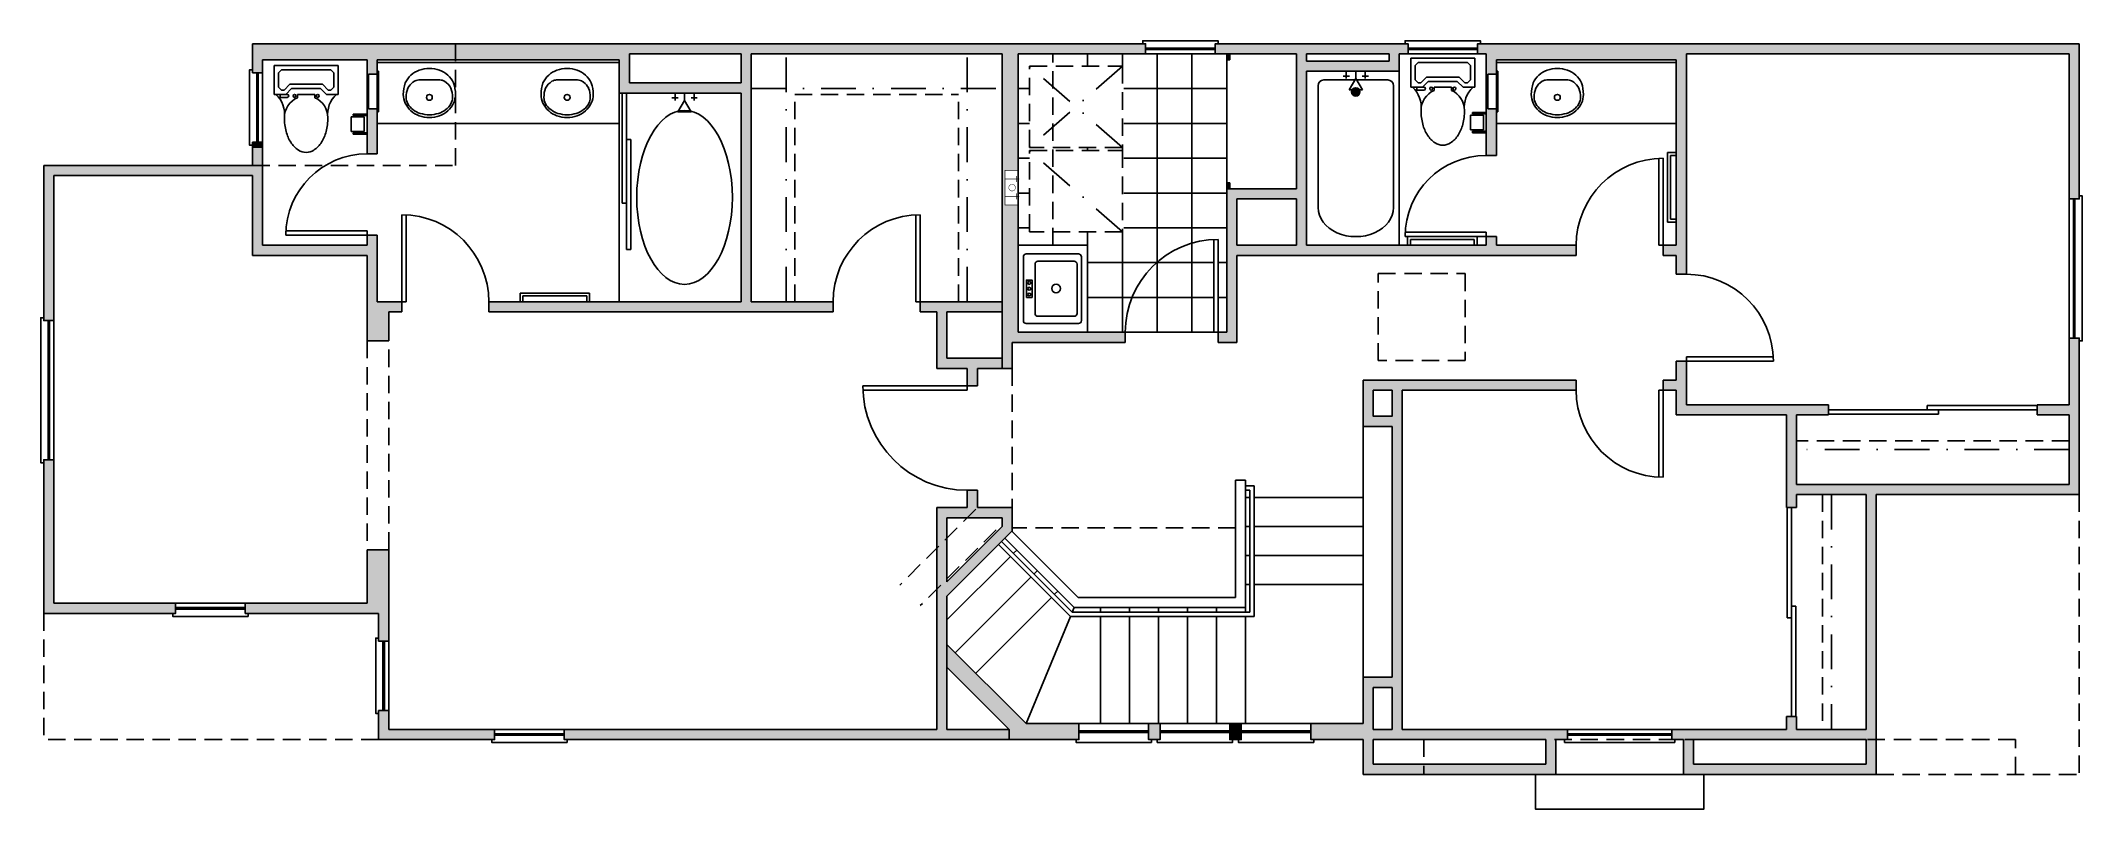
# Model space of a CAD drawing. Extents: x -703 to 1, y -264 to 1.
import ezdxf

# ---------------------------------------------------------------- set-up
doc = ezdxf.new("R2010")
doc.units = 0
doc.header["$LTSCALE"] = 48
doc.header["$MEASUREMENT"] = 0
for name, pattern in [('DASHDOT2', [0.5, 0.25, -0.125, 0, -0.125]), ('HIDDEN', [0.375, 0.25, -0.125]), ('HIDDEN2', [0.1875, 0.125, -0.0625])]:
    doc.linetypes.add(name, pattern=pattern)
doc.layers.get('0').update_dxf_attribs({"linetype": 'CONTINUOUS'})
for name, color, linetype in [('A-BLDG-OUTLINE', 7, 'HIDDEN2'), ('A-CAB-HI', 3, 'HIDDEN2'), ('A-CAB-LOW', 3, 'CONTINUOUS'), ('A-DOOR-WDO', 1, 'CONTINUOUS'), ('A-FLOORING', 150, 'CONTINUOUS'), ('A-MIRR', 6, 'CONTINUOUS'), ('A-MISC', 6, 'CONTINUOUS'), ('A-PLUMB', 7, 'CONTINUOUS'), ('A-POCHE', 11, 'CONTINUOUS'), ('A-ROOF-BLDG', 3, 'HIDDEN'), ('A-S&P', 3, 'DASHDOT2'), ('A-SOFFIT-INT', 236, 'HIDDEN2'), ('A-STAIR', 3, 'CONTINUOUS'), ('A-SYM', 7, 'CONTINUOUS'), ('A-WALL', 4, 'CONTINUOUS'), ('A-WALL-LOW', 7, 'CONTINUOUS')]:
    doc.layers.add(name, color=color, linetype=linetype)
doc.styles.add('ATT', font='txt')

# ---------------------------------------------------------------- blocks, each defined once
blk = doc.blocks.new('LF24')
at = {"layer": 'A-DOOR-WDO'}
for p, q in [((0, 0), (0, 28)), ((1.5, 0), (1.5, 27.96)), ((0, 0), (1.5, 0))]:
    blk.add_line(p, q, dxfattribs=at)
blk.add_arc((0, 0), 28, 0, 90, dxfattribs=at)
blk = doc.blocks.new('RT26')
at = {"layer": 'A-DOOR-WDO'}
for p, q in [((-1.5, 0), (-1.5, 29.96)), ((0, 0), (0, 30)), ((0, 0), (-1.5, 0))]:
    blk.add_line(p, q, dxfattribs=at)
blk.add_arc((0, 0), 30, 90, 180, dxfattribs=at)
blk = doc.blocks.new('RT28')
at = {"layer": 'A-DOOR-WDO'}
for p, q in [((-1.5, 0), (-1.5, 31.96)), ((0, 0), (0, 32)), ((0, 0), (-1.5, 0))]:
    blk.add_line(p, q, dxfattribs=at)
blk.add_arc((0, 0), 32, 90, 180, dxfattribs=at)
blk = doc.blocks.new('RT24')
at = {"layer": 'A-DOOR-WDO'}
for p, q in [((-1.5, 0), (-1.5, 27.96)), ((0, 0), (0, 28)), ((0, 0), (-1.5, 0))]:
    blk.add_line(p, q, dxfattribs=at)
blk.add_arc((0, 0), 28, 90, 180, dxfattribs=at)
blk = doc.blocks.new('A$C256F6A1D')
at = {"layer": 'A-PLUMB'}
for p, q in [((-42, 72), (0, 72)), ((-42, 0), (-42, 72)), ((-41, 34), (-41, 72)), ((-39.5, 34), (-39.5, 72)), ((-39.5, 18), (-39.5, 72)), ((-22.78, 72), (-22.78, 69.46)), ((-19.5, 69.47), (-19.5, 72)), ((-19.5, 72), (-19.5, 69.47)), ((-16.22, 72), (-16.22, 69.46)), ((0, 72), (0, 0)), ((-23.83, 70.29), (-21.73, 70.29)), ((-19.5, 69.47), (-21.76, 65.56)), ((-21.76, 65.56), (-17.24, 65.56)), ((-17.24, 65.56), (-19.5, 69.47)), ((-15.17, 70.29), (-17.27, 70.29)), ((-39.5, 56), (-38, 56)), ((-38, 18), (-38, 56)), ((-41, 34), (-39.5, 34)), ((-39.5, 18), (-38, 18)), ((0, 0), (-42, 0))]:
    blk.add_line(p, q, dxfattribs=at)
blk.add_ellipse((-19.5, 36), major_axis=(0, -30), ratio=0.55, dxfattribs=at)
blk = doc.blocks.new('A$C728E3405')
at = {"layer": 'A-PLUMB'}
for p, q in [((-13, 17.5), (-13, -0.5)), ((-12, 18.5), (10, 18.5)), ((-3, 14.5), (-9.5, 14.5)), ((-4, 14.5), (7.5, 14.5)), ((11, 17.5), (11, -0.5)), ((-10.5, 13.5), (-10.5, 1)), ((8.5, 13.5), (8.5, 1)), ((-9.5, 0), (0, 0)), ((7.5, 0), (0, 0)), ((10, -1.5), (-12, -1.5))]:
    blk.add_line(p, q, dxfattribs=at)
blk.add_lwpolyline([(2, 17.49), (-4, 17.49), (-4, 15.49), (2, 15.49)], close=True, dxfattribs=at)
for centre, radius in [((-3, 16.49), 0.5), ((-1, 16.49), 0.5), ((1, 16.49), 0.5), ((-1.07, 7.25), 1.5)]:
    blk.add_circle(centre, radius, dxfattribs=at)
for centre, start, end in [((-12, 17.5), 90, 180), ((-9.5, 13.5), 90, 180), ((7.5, 13.5), 0, 90), ((10, 17.5), 0, 90), ((-9.5, 1), 180, 270), ((7.5, 1), 270, 0), ((-12, -0.5), 180, 270), ((10, -0.5), 270, 0)]:
    blk.add_arc(centre, 1, start, end, dxfattribs=at)
blk = doc.blocks.new('A$C39BE0FEF')
at = {"layer": 'A-DOOR-WDO'}
for p, q in [((-1.5, 34), (-1.5, 72)), ((0, 72), (-1.5, 72)), ((0, 0), (0, 72)), ((0, 38), (1.5, 38)), ((1.5, 0), (1.5, 38)), ((-1.5, 34), (0, 34)), ((0, 0), (1.5, 0))]:
    blk.add_line(p, q, dxfattribs=at)
blk = doc.blocks.new('15PTOI12')
at = {"color": 0, "linetype": 'ByBlock'}
for p, q in [((0, -11), (0, 11)), ((0, 11), (10, 11)), ((1.5, 8.5), (2.5, 9.5)), ((1.5, -8.5), (1.5, 8.5)), ((2.5, 9.5), (7.5, 9.5)), ((6.5, 5.62132), (8.5, 7.62132)), ((7.5, 9.5), (8.5, 8.5)), ((8.5, 8.5), (8.5, 7.62132)), ((10, 11), (10, 7)), ((6.5, -5.62132), (6.5, 5.62132)), ((8, 5), (10, 7)), ((8, -5), (8, 5)), ((10, 3), (10, -3)), ((10, 3), (11.126136, 3)), ((6.5, -5.62132), (8.5, -7.62132)), ((8, -5), (10, -7)), ((10, -3), (11.126136, -3)), ((10, -6.5), (10, -7)), ((10, -11), (10, -7)), ((11, -9), (11, -6.5)), ((0, -11), (10, -11)), ((2.5, -9.5), (1.5, -8.5)), ((2.5, -9.5), (7.5, -9.5)), ((8.5, -8.5), (7.5, -9.5)), ((8.5, -8.5), (8.5, -7.62132)), ((10, -9), (11, -9))]:
    blk.add_line(p, q, dxfattribs=at)
blk.add_lwpolyline([(18, -7.5, 0.063415), (22.795427, -6.889337, 0.076468), (26.485281, -5.303301, 0.107136), (29.197945, -2.662065, 0.147373), (30, 0, 0.147373), (29.197945, 2.662065, 0.107136), (26.485281, 5.303301, 0.076468), (22.795427, 6.889337, 0.063415), (18, 7.5, 0.063415)], format="xyb", dxfattribs=at)
for centre in [(10.5, 4), (10.5, -4)]:
    blk.add_circle(centre, 0.5, dxfattribs=at)
for centre, radius, start, end in [((16.779412, 16.411765), 8.994964, 221.088993, 277.798917), ((18, 0), 7.5, 90, 156.421822), ((10.5, -6.5), 0.5, 0, 180), ((18, 0), 7.5, 203.578178, 270), ((16.779412, -16.411765), 8.994964, 82.201083, 138.911007)]:
    blk.add_arc(centre, radius, start, end, dxfattribs=at)
at = {"color": 0, "linetype": 'ByBlock', "style": 'ATT'}
for tag, p, flags in [('ITEM', (0, -21), 3), ('ROOM_NUMBER', (0, -30), 1)]:
    blk.add_attdef(tag, p, '', height=6, dxfattribs=dict(at, flags=flags))
blk = doc.blocks.new('A$C48CE6409')
at = {"layer": 'A-PLUMB', "linetype": 'DASHDOT2'}
for p, q in [((0, 32), (28, 0)), ((28, 32), (0, 0)), ((57.08, 32), (29.08, 0))]:
    blk.add_line(p, q, dxfattribs=at)
at = {"layer": 'A-PLUMB', "linetype": 'HIDDEN2'}
for points in [[(0, 0), (0, 32), (28, 32), (28, 0)], [(29.08, 0), (29.08, 32), (57.08, 32), (57.08, 0)]]:
    blk.add_lwpolyline(points, close=True, dxfattribs=at)
blk = doc.blocks.new('15PLAV07')
at = {"color": 0, "linetype": 'ByBlock'}
blk.add_line((4, -3.63), (4, 3.64), dxfattribs=at)
blk.add_lwpolyline([(9, 9, 0.083035), (4.99, 8.33, 0.102376), (2.34, 6.36, 0.093737), (0.62, 3.49, 0.088426), (0, 0, 0.088426), (0.62, -3.49, 0.093737), (2.34, -6.36, 0.102376), (4.99, -8.33, 0.083035), (9, -9, 0.109452), (12.01, -8.33, 0.102376), (14.66, -6.36, 0.093737), (16.38, -3.49, 0.088426), (17, 0, 0.088426), (16.38, 3.49, 0.093737), (14.66, 6.36, 0.102376), (12.01, 8.33, 0.109452)], format="xyb", close=True, dxfattribs=at)
blk.add_circle((10, 0), 1, dxfattribs=at)
for centre, radius, start, end in [((9.92, 1.79), 6.45, 118.9112, 143.1301), ((9.99, -1.24), 9.24, 89.91715, 110.18758), ((10, 3.45), 4.55, 61.0888, 90), ((9.08, 1.79), 6.45, 36.8699, 61.0888), ((7, 3.64), 3, 146.09549, 180), ((11.36, 0.71), 8.25, 143.1301, 146.09549), ((7.64, 0.71), 8.25, 17.25794, 36.8699), ((5.37, 0), 10.63, 0, 17.25794), ((5.37, 0), 10.63, 342.74206, 0), ((7, -3.63), 3, 180, 212.25981), ((9.92, -1.79), 6.45, 212.25981, 241.0888), ((9.08, -1.79), 6.45, 298.9112, 323.1301), ((7.64, -0.71), 8.25, 323.1301, 342.74206), ((9.99, 1.24), 9.24, 249.81242, 270.08285), ((10, -3.45), 4.55, 270, 298.9112)]:
    blk.add_arc(centre, radius, start, end, dxfattribs=at)
blk = doc.blocks.new('A$C55E5684B')
at = {"layer": 'A-MISC'}
for p, q in [((0, 13), (3, 13)), ((0, 1), (0, 13)), ((3, 13), (3, 14)), ((3, 14), (3.5, 14)), ((3, 13), (3, 1)), ((3.5, 14), (3.5, 0)), ((3, 1), (0, 1)), ((3, 0), (3, 1)), ((3.5, 0), (3, 0))]:
    blk.add_line(p, q, dxfattribs=at)
blk = doc.blocks.new('A$C3EF4278A')
at = {"layer": 'A-PLUMB'}
blk.add_hatch(color=256, dxfattribs=at).paths.add_polyline_path([(-8.55, -17, -1), (-5.67, -17, -1)])
for p, q in [((-60, 0), (0, 0)), ((-60, 0), (-60, -32)), ((-46.99, -4), (-4.99, -4)), ((-2.99, -6), (-2.99, -28)), ((0, -32), (0, 0)), ((0, -13.72), (-2.54, -13.72)), ((-1.71, -12.67), (-1.71, -14.77)), ((-6.44, -19.26), (-6.44, -14.74)), ((-6.44, -14.74), (-2.53, -17)), ((-2.53, -17), (-6.44, -19.26)), ((0, -20.28), (-2.54, -20.28)), ((0, -17), (-2.53, -17)), ((-2.53, -17), (0, -17)), ((-1.71, -21.33), (-1.71, -19.23)), ((0, -32), (-60, -32)), ((-4.99, -30), (-46.99, -30))]:
    blk.add_line(p, q, dxfattribs=at)
blk.add_circle((-7.11, -17), 1.44, dxfattribs=at)
for centre, start, end in [((-4.99, -6), 0, 90), ((-4.99, -28), 270, 0)]:
    blk.add_arc(centre, 2, start, end, dxfattribs=at)
blk.add_ellipse((-46.99, -17), major_axis=(0, 13), ratio=0.773067, start_param=0, end_param=3.141593, dxfattribs=at)
blk = doc.blocks.new('T.P.')
at = {"layer": 'A-MISC', "linetype": 'Continuous'}
for p, q in [((-7, -4.75), (-7, 0)), ((-6.5, -4.75), (-6.5, 0)), ((-0.5, -4.75), (-0.5, 0)), ((0, -4.75), (0, 0)), ((-6.5, -4.75), (-7, -4.75)), ((-6, -4), (-6.5, -4)), ((-1, -1), (-6, -1)), ((-6, -5.5), (-6, -1)), ((-1, -5.5), (-6, -5.5)), ((-1, -5.5), (-1, -1)), ((-0.5, -4), (-1, -4)), ((0, -4.75), (-0.5, -4.75))]:
    blk.add_line(p, q, dxfattribs=at)
blk = doc.blocks.new('T.B.')
at = {"layer": 'A-MISC', "linetype": 'Continuous'}
for p, q in [((0, 0), (3, 0)), ((3, 0), (3, -24)), ((0, -1), (2, -1)), ((2, -1), (2, -23)), ((2, -23), (0, -23)), ((3, -24), (0, -24))]:
    blk.add_line(p, q, dxfattribs=at)
blk = doc.blocks.new('A$C2322382C')
at = {"layer": 'A-DOOR-WDO'}
for p, q in [((0, 36), (-36, 36)), ((0, 36), (0, 34.5)), ((0, 34.5), (-35.96, 34.5))]:
    blk.add_line(p, q, dxfattribs=at)
blk.add_arc((0, 36), 36, 180, 270, dxfattribs=at)

msp = doc.modelspace()

# ---------------------------------------------------------------- hatches: boundary and pattern name
at = {"layer": 'A-POCHE'}
h = msp.add_hatch(color=256, dxfattribs=at)
h.dxf.hatch_style = 1
h.paths.add_polyline_path([(-364, 0), (-364, -3.5), (-322, -3.5), (-322, 0), (-323, 0)])
h = msp.add_hatch(color=256, dxfattribs=at)
h.dxf.hatch_style = 1
h.paths.add_polyline_path([(-298, 0), (-298, -3.5), (-270, -3.5), (-270, -69.5), (-294, -69.5), (-294, -99.5), (-297, -99.5), (-297, -103), (-290.5, -103), (-290.5, -73), (-173.5, -73), (-173.5, -69.5), (-201, -69.5), (-201, -66.5), (-204.5, -66.5), (-204.5, -69.5), (-266.5, -69.5), (-266.5, -9.5), (-234.5, -9.5), (-234.5, -3.5), (-231.5, -3.5), (-231.5, 0), (-232.5, 0)])
h.paths.add_polyline_path([(-266.5, -3.5), (-266.5, -6), (-238, -6), (-238, -3.5)], flags=17)
h = msp.add_hatch(color=256, dxfattribs=at)
h.dxf.hatch_style = 1
h.paths.add_polyline_path([(-201, 0), (-207.5, 0), (-207.5, -3.5), (-204.5, -3.5), (-204.5, -38.5), (-201, -38.5), (-201, -22.49), (-204, -22.49), (-204, -10.49), (-201, -10.49), (-201, -9.49), (-201, -5.5)])
h = msp.add_hatch(color=256, dxfattribs=at)
h.dxf.hatch_style = 1
h.paths.add_polyline_path([(-626.5, 0), (-630, 0), (-630, -5.5), (-626.5, -5.5)])
h.paths.add_polyline_path([(-630, -10), (-626.5, -10), (-626.5, -5.5), (-630, -5.5)])
h = msp.add_hatch(color=256, dxfattribs=at)
h.dxf.hatch_style = 1
h.paths.add_polyline_path([(-503.5, 0), (-626.5, 0), (-626.5, -5.5), (-587, -5.5), (-503.5, -5.5)])
h = msp.add_hatch(color=256, dxfattribs=at)
h.dxf.hatch_style = 1
h.paths.add_polyline_path([(-587, -5.5), (-590.5, -5.5), (-590.5, -38), (-587, -38), (-587, -22.49), (-590, -22.49), (-590, -10.49), (-587, -10.49), (-587, -9.49)])
h = msp.add_hatch(color=256, dxfattribs=at)
h.dxf.hatch_style = 1
h.paths.add_polyline_path([(-500, -13.5), (-500, -3.5), (-461.5, -3.5), (-461.5, -13.5)], flags=16)
h.paths.add_polyline_path([(-548.5, -89), (-548.5, -92.5), (-429.75, -92.5), (-429.75, -89), (-458, -89), (-458, -3.5), (-364, -3.5), (-364, 0), (-503.5, 0), (-503.5, -17), (-461.5, -17), (-461.5, -89)])
h = msp.add_hatch(color=256, dxfattribs=at)
h.dxf.hatch_style = 1
h.paths.add_polyline_path([(-370.5, -43.65), (-366, -43.65), (-366, -3.5), (-371.5, -3.5), (-371.5, -99.5), (-366, -99.5), (-366, -55.65), (-370.5, -55.65)])
h = msp.add_hatch(color=256, dxfattribs=at)
h.dxf.hatch_style = 1
h.paths.add_polyline_path([(-293, -3.5), (-294, -3.5), (-294, -5.5), (-293, -5.5)])
h = msp.add_hatch(color=256, dxfattribs=at)
h.dxf.hatch_style = 1
h.paths.add_polyline_path([(-201, 0), (-201, -5.5), (-139, -5.5), (-139, 0)])
h = msp.add_hatch(color=256, dxfattribs=at)
h.dxf.hatch_style = 1
h.paths.add_polyline_path([(-139, 0), (-139, -5.5), (-139, -69.5), (-143.5, -69.5), (-143.5, -73), (-139, -73), (-139, -79.5), (-135.5, -79.5), (-135.5, -3.5), (-3.5, -3.5), (-3.5, -53.5), (0, -53.5), (0, -52.5), (0, 0)])
h = msp.add_hatch(color=256, dxfattribs=at)
h.dxf.hatch_style = 1
h.paths.add_polyline_path([(-626.5, -36.02), (-626.5, -34), (-630, -34), (-630, -35), (-630, -36.02)])
h = msp.add_hatch(color=256, dxfattribs=at)
h.dxf.hatch_style = 1
h.paths.add_polyline_path([(-702, -95.5), (-698.5, -95.5), (-698.5, -45.5), (-630, -45.5), (-630, -73), (-590.5, -73), (-590.5, -92.5), (-578.5, -92.5), (-578.5, -89), (-587, -89), (-587, -66), (-590.5, -66), (-590.5, -69.5), (-626.5, -69.5), (-626.5, -36), (-630, -36), (-630, -42), (-702, -42)])
h = msp.add_hatch(color=256, dxfattribs=at)
h.dxf.hatch_style = 1
h.paths.add_polyline_path([(-294, -50), (-293, -50), (-293, -48), (-294, -48)])
h = msp.add_hatch(color=256, dxfattribs=at)
h.dxf.hatch_style = 1
h.paths.add_polyline_path([(-294, -50), (-294, -69.5), (-290.5, -69.5), (-290.5, -53.5), (-270, -53.5), (-270, -50)])
msp.add_hatch(color=256, dxfattribs=at).paths.add_polyline_path([(-371.5, -89), (-399.75, -89), (-399.75, -92.5), (-394, -92.5), (-394, -112), (-383.5, -112), (-383.5, -118), (-380, -118), (-380, -112), (-371.5, -112), (-371.5, -108.5), (-390.5, -108.5), (-390.5, -92.5), (-371.5, -92.5)])
h = msp.add_hatch(color=256, dxfattribs=at)
h.dxf.hatch_style = 1
h.paths.add_polyline_path([(-583, -92.5), (-590.5, -92.5), (-590.5, -102.5), (-583, -102.5)])
h = msp.add_hatch(color=256, dxfattribs=at)
h.dxf.hatch_style = 1
h.paths.add_polyline_path([(-371.5, -112), (-368, -112), (-368, -103), (-329, -103), (-329, -99.5), (-371.5, -99.5)])
h = msp.add_hatch(color=256, dxfattribs=at)
h.dxf.hatch_style = 1
h.paths.add_polyline_path([(0, -101.5), (-3.5, -101.5), (-3.5, -124.5), (-14.5, -124.5), (-14.5, -128), (-3.5, -128), (-3.5, -152), (-23, -152), (-23, -155.5), (0, -155.5)])
h = msp.add_hatch(color=256, dxfattribs=at)
h.dxf.hatch_style = 1
h.paths.add_polyline_path([(-97.5, -236.5), (-97.5, -232), (-101, -232), (-101, -236.5), (-140.5, -236.5), (-140.5, -240), (-139.5, -240), (-136.5, -240), (-136.5, -252), (-70, -252), (-70, -240), (-70, -155.5), (-47, -155.5), (-47, -152), (-97.5, -152), (-97.5, -128), (-86.5, -128), (-86.5, -124.5), (-135.5, -124.5), (-135.5, -109.5), (-139, -109.5), (-139, -116), (-143.5, -116), (-143.5, -119.5), (-139, -119.5), (-139, -128), (-101, -128), (-101, -160), (-97.5, -160), (-97.5, -155.5), (-73.5, -155.5), (-73.5, -236.5)])
h.paths.add_polyline_path([(-73.5, -240), (-73.5, -248.5), (-133, -248.5), (-133, -240)], flags=16)
h = msp.add_hatch(color=256, dxfattribs=at)
h.dxf.hatch_style = 1
h.paths.add_polyline_path([(-237, -132), (-237, -218.5), (-247, -218.5), (-247, -234.5), (-247, -252), (-180.5, -252), (-180.5, -240), (-176.5, -240), (-176.5, -236.5), (-233.5, -236.5), (-233.5, -119.5), (-173.5, -119.5), (-173.5, -116), (-247, -116), (-247, -132)])
h.paths.add_polyline_path([(-243.5, -128.5), (-243.5, -119.5), (-237, -119.5), (-237, -128.5)], flags=16)
h.paths.add_polyline_path([(-243.5, -222), (-237, -222), (-237, -236.5), (-243.5, -236.5)], flags=16)
h.paths.add_polyline_path([(-243.5, -240), (-243.5, -248.5), (-184, -248.5), (-184, -240)], flags=17)
h = msp.add_hatch(color=256, dxfattribs=at)
h.dxf.hatch_style = 1
h.paths.add_polyline_path([(-698.5, -143.5), (-702, -143.5), (-702, -196.5), (-656.5, -196.5), (-656.5, -193), (-698.5, -193)])
h = msp.add_hatch(color=256, dxfattribs=at)
h.paths.add_polyline_path([(-369, -236.5), (-390.5, -236.5), (-390.5, -215), (-390.5, -207.22), (-390.5, -190.5), (-368, -168), (-368, -160), (-380, -160), (-380, -154), (-383.5, -154), (-383.5, -160), (-394, -160), (-394, -173.96), (-390.5, -170.46), (-390.5, -163.5), (-371.5, -163.5), (-371.5, -166.55), (-390.5, -185.55), (-390.5, -184.61), (-394, -188.11), (-394, -236.5), (-522.5, -236.5), (-522.5, -240), (-521.5, -240), (-369, -240)])
h.paths.add_polyline_path([(-390.5, -170.46), (-394, -173.96), (-394, -188.11), (-390.5, -184.61)], flags=17)
h = msp.add_hatch(color=256, dxfattribs=at)
h.dxf.hatch_style = 1
h.paths.add_polyline_path([(-47, -152), (-47, -155.5), (-22.76, -155.5), (-22.76, -152)])
h = msp.add_hatch(color=256, dxfattribs=at)
h.dxf.hatch_style = 1
h.paths.add_polyline_path([(-583, -174.5), (-590.5, -174.5), (-590.5, -193), (-583, -193)])
h = msp.add_hatch(color=256, dxfattribs=at)
h.dxf.hatch_style = 1
h.paths.add_polyline_path([(-583, -193), (-590.5, -193), (-632.5, -193), (-632.5, -196.5), (-631.5, -196.5), (-586.5, -196.5), (-586.5, -206.25), (-583, -206.25)])
h = msp.add_hatch(color=256, dxfattribs=at)
h.dxf.hatch_style = 1
h.paths.add_polyline_path([(-344.99, -240), (-344.99, -234.5), (-363.22, -234.5), (-390.5, -207.22), (-390.5, -215), (-369, -236.5), (-369, -240)])
h.paths.add_polyline_path([(-316.99, -240), (-316.99, -234.5), (-320.99, -234.5), (-320.99, -240)])
h = msp.add_hatch(color=256, dxfattribs=at)
h.dxf.hatch_style = 1
h.paths.add_polyline_path([(-546.5, -240), (-546.5, -236.5), (-583, -236.5), (-583, -230), (-586.5, -230), (-586.5, -231), (-586.5, -240)])
h = msp.add_hatch(color=256, dxfattribs=at)
h.dxf.hatch_style = 1
h.paths.add_polyline_path([(-292.99, -240), (-291.99, -240), (-288.99, -240), (-288.99, -234.5), (-292.99, -234.5)])
h = msp.add_hatch(color=256, dxfattribs=at)
h.dxf.hatch_style = 1
h.paths.add_polyline_path([(-264.99, -234.5), (-264.99, -240), (-247, -240), (-247, -234.5)])

# ---------------------------------------------------------------- linework, layer by layer
at = {"layer": 'A-BLDG-OUTLINE'}
for p, q in [((0, -155.5), (0, -252)), ((-702, -196.5), (-702, -240)), ((-586.5, -240), (-702, -240)), ((-70, -252), (0, -252))]:
    msp.add_line(p, q, dxfattribs=at)
for points in [[(-630, -42), (-559.99, -42), (-559.99, 0)], [(-22, -252), (-22, -240), (-226, -240), (-226, -252)]]:
    msp.add_lwpolyline(points, dxfattribs=at)
at = {"layer": 'A-CAB-HI'}
msp.add_line((-354, -69.5), (-354, -3.5), dxfattribs=at)
at = {"layer": 'A-CAB-LOW'}
for p, q in [((-294, -50), (-294, -3.5)), ((-293, -5.5), (-294, -5.5)), ((-293, -5.5), (-293, -3.5)), ((-587, -27.5), (-503.5, -27.5)), ((-139, -27.5), (-201, -27.5)), ((-293, -48), (-294, -48)), ((-293, -50), (-293, -48)), ((-342, -69.5), (-366, -69.5)), ((-342, -99.5), (-342, -69.5))]:
    msp.add_line(p, q, dxfattribs=at)
at = {"layer": 'A-CAB-LOW', "linetype": 'HIDDEN2'}
msp.add_line((-291, -167), (-368, -167), dxfattribs=at)
at = {"layer": 'A-DOOR-WDO'}
for points in [[(-298, 0), (-297, 0), (-297, 1), (-323, 1), (-323, 0), (-322, 0), (-322, -3.5), (-298, -3.5), (-298, 0), (-298, -1.5), (-322, -1.5), (-322, -2), (-298, -2)], [(-207.5, 0), (-206.5, 0), (-206.5, 1), (-232.5, 1), (-232.5, 0), (-231.5, 0), (-231.5, -3.5), (-207.5, -3.5), (-207.5, 0), (-207.5, -1.5), (-231.5, -1.5), (-231.5, -2), (-207.5, -2)], [(-630, -10), (-630, -9), (-631, -9), (-631, -35), (-630, -35), (-630, -34), (-626.5, -34), (-626.5, -10), (-630, -10), (-628.5, -10), (-628.5, -34), (-628, -34), (-628, -10)], [(0, -53.5), (0, -52.5), (1, -52.5), (1, -102.5), (0, -102.5), (0, -101.5), (-3.5, -101.5), (-3.5, -53.5), (0, -53.5), (-1.5, -53.5), (-1.5, -101.5), (-2, -101.5), (-2, -53.5)], [(-702, -95.5), (-702, -94.5), (-703, -94.5), (-703, -144.5), (-702, -144.5), (-702, -143.5), (-698.5, -143.5), (-698.5, -95.5), (-702, -95.5), (-700.5, -95.5), (-700.5, -143.5), (-700, -143.5), (-700, -95.5)], [(-632.5, -196.5), (-631.5, -196.5), (-631.5, -197.5), (-657.5, -197.5), (-657.5, -196.5), (-656.5, -196.5), (-656.5, -193), (-632.5, -193), (-632.5, -196.5), (-632.5, -195), (-656.5, -195), (-656.5, -194.5), (-632.5, -194.5)], [(-586.5, -206), (-586.5, -205), (-587.5, -205), (-587.5, -231), (-586.5, -231), (-586.5, -230), (-583, -230), (-583, -206), (-586.5, -206), (-585, -206), (-585, -230), (-584.5, -230), (-584.5, -206)], [(-522.5, -240), (-521.5, -240), (-521.5, -241), (-547.5, -241), (-547.5, -240), (-546.5, -240), (-546.5, -236.5), (-522.5, -236.5), (-522.5, -240), (-522.5, -238.5), (-546.5, -238.5), (-546.5, -238), (-522.5, -238)], [(-320.99, -240), (-319.99, -240), (-319.99, -241), (-345.99, -241), (-345.99, -240), (-344.99, -240), (-344.99, -234.5), (-320.99, -234.5), (-320.99, -240), (-320.99, -237.5), (-344.99, -237.5), (-344.99, -237), (-320.99, -237)], [(-292.99, -240), (-291.99, -240), (-291.99, -241), (-317.99, -241), (-317.99, -240), (-316.99, -240), (-316.99, -234.5), (-292.99, -234.5), (-292.99, -240), (-292.99, -237.5), (-316.99, -237.5), (-316.99, -237), (-292.99, -237)], [(-264.99, -240), (-263.99, -240), (-263.99, -241), (-289.99, -241), (-289.99, -240), (-288.99, -240), (-288.99, -234.5), (-264.99, -234.5), (-264.99, -240), (-264.99, -237.5), (-288.99, -237.5), (-288.99, -237), (-264.99, -237)], [(-140.5, -240), (-139.5, -240), (-139.5, -241), (-177.5, -241), (-177.5, -240), (-176.5, -240), (-176.5, -236.5), (-140.5, -236.5), (-140.5, -240), (-140.5, -238.5), (-176.5, -238.5), (-176.5, -238), (-140.5, -238)]]:
    msp.add_lwpolyline(points, dxfattribs=at)
at = {"layer": 'A-FLOORING'}
for p, q in [((-342, -7.75), (-342, -3.5)), ((-330, -7.75), (-330, -3.5)), ((-318, -99.5), (-318, -3.5)), ((-306, -99.5), (-306, -3.5)), ((-362, -15.5), (-366, -15.5)), ((-294, -15.5), (-329.52, -15.5)), ((-362, -27.5), (-366, -27.5)), ((-294, -27.5), (-329.52, -27.5)), ((-362, -39.5), (-366, -39.5)), ((-342, -36.82), (-342, -35.75)), ((-330, -36.82), (-330, -35.75)), ((-294, -39.5), (-329.52, -39.5)), ((-362, -51.5), (-366, -51.5)), ((-294, -51.5), (-329.52, -51.5)), ((-362, -63.5), (-366, -63.5)), ((-342, -69.5), (-342, -64.82)), ((-330, -99.5), (-330, -64.82)), ((-294, -63.5), (-329.52, -63.5)), ((-298.5, -75.5), (-342, -75.5)), ((-294, -75.5), (-297, -75.5)), ((-298.5, -87.5), (-342, -87.5)), ((-294, -87.5), (-297, -87.5)), ((-294, -99.5), (-366, -99.5))]:
    msp.add_line(p, q, dxfattribs=at)
at = {"layer": 'A-MIRR'}
for p, q in [((-587, -6.5), (-503.5, -6.5)), ((-139, -6.5), (-201, -6.5))]:
    msp.add_line(p, q, dxfattribs=at)
at = {"layer": 'A-MISC', "linetype": 'HIDDEN2'}
msp.add_lwpolyline([(-241.76, -79.3), (-211.76, -79.3), (-211.76, -109.3), (-241.76, -109.3)], close=True, dxfattribs=at)
at = {"layer": 'A-MISC'}
msp.add_lwpolyline([(-187.5, -252), (-187.5, -264), (-129.5, -264), (-129.5, -252)], dxfattribs=at)
at = {"layer": 'A-ROOF-BLDG'}
msp.add_line((-524, 0), (-334, 0), dxfattribs=at)
at = {"layer": 'A-S&P'}
for p, q in [((-446, -89), (-446, -3.5)), ((-383.5, -89), (-383.5, -3.5)), ((-458, -15.5), (-371.5, -15.5)), ((-3.5, -140), (-97.5, -140)), ((-85.5, -155.5), (-85.5, -236.5))]:
    msp.add_line(p, q, dxfattribs=at)
at = {"layer": 'A-S&P', "linetype": 'HIDDEN2'}
for p, q in [((-443, -17.5), (-386.5, -17.5)), ((-443, -89), (-443, -17.5)), ((-386.5, -89), (-386.5, -17.5)), ((-3.5, -137), (-97.5, -137)), ((-88.5, -155.5), (-88.5, -236.5))]:
    msp.add_line(p, q, dxfattribs=at)
at = {"layer": 'A-SOFFIT-INT'}
for p, q in [((-590.5, -102.5), (-590.5, -174.5)), ((-583, -174.5), (-583, -102.5)), ((-368, -112), (-368, -160))]:
    msp.add_line(p, q, dxfattribs=at)
at = {"layer": 'A-STAIR'}
for p, q in [((-284.5, -152.5), (-287.5, -152.5)), ((-286, -154), (-287.5, -154)), ((-286, -196), (-286, -154)), ((-284.5, -197.5), (-284.5, -152.5)), ((-287.5, -156.5), (-286, -156.5)), ((-284.5, -156.5), (-247, -156.5)), ((-287.5, -166.5), (-286, -166.5)), ((-284.5, -166.5), (-247, -166.5)), ((-347.9, -197.5), (-372.7, -172.7)), ((-347.27, -196), (-371.64, -171.64)), ((-366.45, -174.7), (-367.51, -175.76)), ((-368.57, -176.82), (-390.5, -198.75)), ((-359.38, -181.77), (-360.44, -182.83)), ((-287.5, -176.5), (-286, -176.5)), ((-284.5, -176.5), (-247, -176.5)), ((-361.5, -183.89), (-387.67, -210.06)), ((-352.31, -188.84), (-353.37, -189.9)), ((-287.5, -186.5), (-286, -186.5)), ((-284.5, -186.5), (-247, -186.5)), ((-354.43, -190.96), (-380.59, -217.13)), ((-346.65, -194.5), (-347.27, -196)), ((-286, -196), (-347.27, -196)), ((-337.5, -194.5), (-337.5, -196)), ((-327.5, -194.5), (-327.5, -196)), ((-317.5, -194.5), (-317.5, -196)), ((-307.5, -194.5), (-307.5, -196)), ((-297.5, -194.5), (-297.5, -196)), ((-287.5, -194.5), (-287.5, -196)), ((-347.9, -197.5), (-363.22, -234.5)), ((-284.5, -197.5), (-347.9, -197.5)), ((-337.5, -197.5), (-337.5, -234.5)), ((-327.5, -197.5), (-327.5, -234.5)), ((-317.5, -197.5), (-317.5, -234.5)), ((-307.5, -197.5), (-307.5, -234.5)), ((-297.5, -197.5), (-297.5, -234.5)), ((-287.5, -197.5), (-287.5, -234.5))]:
    msp.add_line(p, q, dxfattribs=at)
at = {"layer": 'A-STAIR', "linetype": 'HIDDEN2'}
for p, q in [((-380.59, -160.56), (-406.76, -186.72)), ((-373.52, -167.63), (-399.69, -193.79))]:
    msp.add_line(p, q, dxfattribs=at)
at = {"layer": 'A-SYM', "const_width": 0.25}
for points in [[(-366, -43.65), (-370.5, -43.65), (-370.5, -55.65), (-366, -55.65)], [(-370.5, -46.65), (-365.5, -46.65)], [(-366.5, -46.65), (-366.5, -45.65)], [(-366.5, -46.65), (-366.5, -47.65)], [(-370.5, -52.65), (-365.5, -52.65)], [(-366.5, -52.65), (-366.5, -51.65)], [(-366.5, -52.65), (-366.5, -53.65)]]:
    msp.add_lwpolyline(points, dxfattribs=at)
at = {"layer": 'A-SYM', "const_width": 0.15}
msp.add_lwpolyline([(-369.1, -49.66), (-369.18, -49.66, 458.365509), (-369.18, -49.65), (-369.25, -49.65)], format="xyb", dxfattribs=at)
at = {"layer": 'A-WALL'}
for p, q in [((-322, 0), (-630, 0)), ((-626, 0), (-334, 0)), ((-298, -3.5), (-298, 0)), ((-231.5, 0), (-298, 0)), ((-207.5, -3.5), (-207.5, 0)), ((0, 0), (-207.5, 0)), ((0, 0), (0, -53.5)), ((0, 0), (0, -53.5)), ((-630, 0), (-630, -10)), ((-590.5, -5.5), (-626.5, -5.5)), ((-626.5, -5.5), (-626.5, -10)), ((-590.5, -5.5), (-590.5, -38)), ((-587, -5.5), (-587, -38)), ((-587, -5.5), (-503.5, -5.5)), ((-503.5, -17), (-503.5, -5.5)), ((-461.5, -3.5), (-500, -3.5)), ((-500, -13.5), (-500, -3.5)), ((-461.5, -13.5), (-461.5, -3.5)), ((-458, -89), (-458, -3.5)), ((-371.5, -3.5), (-458, -3.5)), ((-371.5, -89), (-371.5, -3.5)), ((-366, -99.5), (-366, -3.5)), ((-322, -3.5), (-366, -3.5)), ((-322, -3.5), (-322, 0)), ((-270, -3.5), (-298, -3.5)), ((-270, -50), (-270, -3.5)), ((-266.5, -6), (-266.5, -3.5)), ((-238, -3.5), (-266.5, -3.5)), ((-238, -6), (-266.5, -6)), ((-238, -6), (-238, -3.5)), ((-231.5, -3.5), (-234.5, -3.5)), ((-234.5, -9.5), (-234.5, -3.5)), ((-231.5, -3.5), (-231.5, 0)), ((-204.5, -3.5), (-207.5, -3.5)), ((-204.5, -38.5), (-204.5, -3.5)), ((-201, -5.5), (-201, -27.5)), ((-139, -5.5), (-201, -5.5)), ((-201, -38.5), (-201, -5.5)), ((-139, -5.5), (-139, -69.5)), ((-135.5, -3.5), (-135.5, -79.5)), ((-135.5, -3.5), (-3.5, -3.5)), ((-3.5, -53.5), (-3.5, -3.5)), ((-626.5, -10), (-630, -10)), ((-461.5, -13.5), (-500, -13.5)), ((-266.5, -9.5), (-266.5, -69.5)), ((-234.5, -9.5), (-266.5, -9.5)), ((-461.5, -17), (-503.5, -17)), ((-461.5, -89), (-461.5, -17)), ((-630, -34), (-630, -42)), ((-626.5, -34), (-630, -34)), ((-626.5, -34), (-626.5, -69.5)), ((-702, -42), (-702, -95.5)), ((-630, -42), (-702, -42)), ((-590.5, -38), (-587, -38)), ((-204.5, -38.5), (-201, -38.5)), ((-698.5, -95.5), (-698.5, -45.5)), ((-630, -45.5), (-698.5, -45.5)), ((-630, -45.5), (-630, -73)), ((-294, -50), (-294, -99.5)), ((-270, -50), (-294, -50)), ((-270, -53.5), (-290.5, -53.5)), ((-290.5, -69.5), (-290.5, -53.5)), ((-270, -69.5), (-270, -53.5)), ((-3.5, -53.5), (0, -53.5)), ((-590.5, -69.5), (-626.5, -69.5)), ((-590.5, -66), (-587, -66)), ((-590.5, -66), (-590.5, -69.5)), ((-587, -66), (-587, -89)), ((-270, -69.5), (-290.5, -69.5)), ((-204.5, -69.5), (-266.5, -69.5)), ((-204.5, -69.5), (-204.5, -66.5)), ((-204.5, -66.5), (-201, -66.5)), ((-201, -69.5), (-201, -66.5)), ((-173.5, -69.5), (-201, -69.5)), ((-173.5, -69.5), (-173.5, -73)), ((-143.5, -69.5), (-143.5, -73)), ((-143.5, -69.5), (-139, -69.5)), ((-630, -73), (-630, -73)), ((-630, -73), (-590.5, -73)), ((-590.5, -102.5), (-590.5, -73)), ((-173.5, -73), (-290.5, -73)), ((-290.5, -73), (-290.5, -103)), ((-143.5, -73), (-139, -73)), ((-139, -73), (-139, -79.5)), ((-139, -79.5), (-135.5, -79.5)), ((-587, -89), (-578.5, -89)), ((-578.5, -92.5), (-578.5, -89)), ((-548.5, -92.5), (-548.5, -89)), ((-548.5, -89), (-461.5, -89)), ((-458, -89), (-429.75, -89)), ((-429.75, -89), (-429.75, -92.5)), ((-399.75, -89), (-371.5, -89)), ((-399.75, -89), (-399.75, -92.5)), ((-371.5, -89), (-371.5, -112)), ((-698.5, -95.5), (-702, -95.5)), ((-698.5, -95.5), (-702, -95.5)), ((-583, -92.5), (-578.5, -92.5)), ((-583, -102.5), (-583, -92.5)), ((-548.5, -92.5), (-429.75, -92.5)), ((-399.75, -92.5), (-394, -92.5)), ((-394, -112), (-394, -92.5)), ((-390.5, -92.5), (-371.5, -92.5)), ((-390.5, -108.5), (-390.5, -92.5)), ((-371.5, -108.5), (-371.5, -92.5)), ((-590.5, -102.5), (-583, -102.5)), ((-368, -112), (-368, -103)), ((-329, -103), (-368, -103)), ((-329, -99.5), (-366, -99.5)), ((-329, -99.5), (-329, -103)), ((-294, -99.5), (-297, -99.5)), ((-297, -99.5), (-297, -103)), ((-290.5, -103), (-297, -103)), ((-3.5, -101.5), (0, -101.5)), ((-3.5, -124.5), (-3.5, -101.5)), ((0, -101.5), (0, -155.5)), ((-383.5, -112), (-394, -112)), ((-371.5, -108.5), (-390.5, -108.5)), ((-383.5, -112), (-383.5, -118)), ((-368, -112), (-380, -112)), ((-380, -118), (-380, -112)), ((-139, -109.5), (-139, -116)), ((-139, -109.5), (-135.5, -109.5)), ((-135.5, -109.5), (-135.5, -124.5)), ((-380, -118), (-383.5, -118)), ((-247, -116), (-173.5, -116)), ((-247, -116), (-247, -132)), ((-233.5, -119.5), (-173.5, -119.5)), ((-233.5, -119.5), (-233.5, -236.5)), ((-173.5, -116), (-173.5, -119.5)), ((-143.5, -116), (-143.5, -119.5)), ((-143.5, -116), (-139, -116)), ((-143.5, -119.5), (-139, -119.5)), ((-139, -119.5), (-139, -128)), ((-135.5, -124.5), (-86.5, -124.5)), ((-86.5, -128), (-86.5, -124.5)), ((-14.5, -124.5), (-3.5, -124.5)), ((-14.5, -128), (-14.5, -124.5)), ((-237, -132), (-247, -132)), ((-237, -132), (-237, -218.5)), ((-139, -128), (-101, -128)), ((-101, -128), (-101, -160)), ((-97.5, -128), (-97.5, -152)), ((-97.5, -128), (-86.5, -128)), ((-14.5, -128), (-3.5, -128)), ((-3.5, -152), (-3.5, -128)), ((-702, -143.5), (-702, -196.5)), ((-698.5, -143.5), (-702, -143.5)), ((-698.5, -143.5), (-702, -143.5)), ((-698.5, -193), (-698.5, -143.5)), ((-383.5, -154), (-383.5, -160)), ((-380, -154), (-383.5, -154)), ((-380, -160), (-380, -154)), ((-97.5, -152), (-47, -152)), ((-47, -152), (-3.5, -152)), ((-394, -236.5), (-394, -160)), ((-383.5, -160), (-394, -160)), ((-368, -160), (-380, -160)), ((-368, -168.2), (-368, -160)), ((-97.5, -160), (-101, -160)), ((-97.5, -155.5), (-97.5, -160)), ((-97.5, -155.5), (-73.5, -155.5)), ((-73.5, -155.5), (-73.5, -236.5)), ((-70, -155.5), (-70, -240)), ((-70, -155.5), (-47, -155.5)), ((-47, -155.5), (0, -155.5)), ((-390.5, -185.55), (-390.5, -163.5)), ((-371.5, -163.5), (-390.5, -163.5)), ((-390.5, -185.55), (-371.5, -166.55)), ((-390.5, -190.5), (-368, -168)), ((-371.5, -166.55), (-371.5, -163.5)), ((-590.5, -174.5), (-583, -174.5)), ((-590.5, -193), (-590.5, -174.5)), ((-583, -206), (-583, -174.5)), ((-656.5, -196.5), (-702, -196.5)), ((-656.5, -193), (-698.5, -193)), ((-656.5, -193), (-656.5, -196.5)), ((-590.5, -193), (-632.5, -193)), ((-632.5, -193), (-632.5, -196.5)), ((-586.5, -196.5), (-632.5, -196.5)), ((-586.5, -206), (-586.5, -196.5)), ((-390.5, -207.22), (-390.5, -190.5)), ((-583, -206), (-586.5, -206)), ((-363.22, -234.5), (-390.5, -207.22)), ((-390.5, -207.22), (-390.5, -215)), ((-390.5, -236.5), (-390.5, -215)), ((-369, -236.5), (-390.5, -215)), ((-237, -218.5), (-247, -218.5)), ((-247, -218.5), (-247, -234.5)), ((-237, -222), (-243.5, -222)), ((-243.5, -222), (-243.5, -236.5)), ((-237, -222), (-237, -236.5)), ((-586.5, -240), (-586.5, -230)), ((-583, -230), (-586.5, -230)), ((-583, -236.5), (-583, -230)), ((-101, -232), (-101, -236.5)), ((-97.5, -232), (-101, -232)), ((-97.5, -232), (-97.5, -236.5)), ((-546.5, -236.5), (-583, -236.5)), ((-546.5, -236.5), (-546.5, -240)), ((-522.5, -236.5), (-522.5, -240)), ((-394, -236.5), (-522.5, -236.5)), ((-394, -236.5), (-522.5, -236.5)), ((-369, -236.5), (-390.5, -236.5)), ((-369, -236.5), (-369, -240)), ((-344.99, -234.5), (-363.22, -234.5)), ((-344.99, -240), (-344.99, -234.5)), ((-320.99, -240), (-320.99, -234.5)), ((-316.99, -234.5), (-320.99, -234.5)), ((-316.99, -240), (-316.99, -234.5)), ((-288.99, -234.5), (-292.99, -234.5)), ((-292.99, -240), (-292.99, -234.5)), ((-288.99, -234.5), (-288.99, -240)), ((-264.99, -234.5), (-264.99, -240)), ((-247, -234.5), (-264.99, -234.5)), ((-237, -236.5), (-243.5, -236.5)), ((-233.5, -236.5), (-176.5, -236.5)), ((-176.5, -236.5), (-176.5, -240)), ((-140.5, -236.5), (-101, -236.5)), ((-140.5, -236.5), (-140.5, -240)), ((-97.5, -236.5), (-73.5, -236.5)), ((-546.5, -240), (-586.5, -240)), ((-344.99, -240), (-522.5, -240)), ((-316.99, -240), (-320.99, -240)), ((-288.99, -240), (-292.99, -240)), ((-264.99, -240), (-247, -240)), ((-247, -240), (-247, -240)), ((-247, -240), (-247, -252)), ((-243.5, -240), (-243.5, -248.5)), ((-243.5, -240), (-184, -240)), ((-184, -248.5), (-184, -240)), ((-180.5, -252), (-180.5, -240)), ((-176.5, -240), (-180.5, -240)), ((-136.5, -240), (-140.5, -240)), ((-136.5, -252), (-136.5, -240)), ((-133, -240), (-73.5, -240)), ((-133, -248.5), (-133, -240)), ((-73.5, -240), (-73.5, -248.5)), ((-70, -240), (-70, -240)), ((-70, -240), (-70, -240)), ((-70, -240), (-70, -252)), ((-247, -252), (-180.5, -252)), ((-243.5, -248.5), (-184, -248.5)), ((-136.5, -252), (-70, -252)), ((-133, -248.5), (-73.5, -248.5))]:
    msp.add_line(p, q, dxfattribs=at)
msp.add_lwpolyline([(-243.5, -119.5), (-237, -119.5), (-237, -128.5), (-243.5, -128.5)], close=True, dxfattribs=at)
at = {"layer": 'A-WALL-LOW'}
for p, q in [((-247, -132), (-247, -218.5)), ((-291, -150.5), (-287.5, -150.5)), ((-291, -191), (-291, -150.5)), ((-287.5, -194.5), (-287.5, -150.5)), ((-345.2, -191), (-368, -168.2)), ((-346.65, -194.5), (-370.58, -170.58)), ((-287.5, -194.5), (-346.65, -194.5)), ((-291, -191), (-345.2, -191)), ((-136.5, -252), (-180.5, -252))]:
    msp.add_line(p, q, dxfattribs=at)

# ---------------------------------------------------------------- block references
at = {"layer": 'A-DOOR-WDO'}
for name, p, rotation in [('A$C3EF4278A', (-266.5, -9.5), 90), ('LF24', (-590.5, -66), 90), ('RT26', (-135.5, -109.5), 270)]:
    msp.add_blockref(name, p, dxfattribs=dict(at, rotation=rotation))
at = {"layer": 'A-DOOR-WDO', "xscale": -1}
for name, p, rotation in [('RT24', (-204.5, -66.5), 90), ('RT26', (-143.5, -119.5), 180)]:
    msp.add_blockref(name, p, dxfattribs=dict(at, rotation=rotation))
at = {"layer": 'A-DOOR-WDO'}
for name, p in [('RT26', (-143.5, -69.5)), ('RT26', (-399.75, -89)), ('RT28', (-297, -99.5))]:
    msp.add_blockref(name, p, dxfattribs=at)
at = {"layer": 'A-DOOR-WDO', "xscale": -1}
msp.add_blockref('RT26', (-578.5, -89), dxfattribs=at)
at = {"layer": 'A-MISC', "xscale": -1, "rotation": 180}
for p in [(-590, -9.49), (-204, -9.49)]:
    msp.add_blockref('A$C55E5684B', p, dxfattribs=at)
at = {"layer": 'A-PLUMB', "rotation": 270}
for name, p in [('15PTOI12', (-219.5, -5)), ('15PTOI12', (-611.5, -7.5)), ('15PLAV07', (-521.5, -8.5)), ('A$C48CE6409', (-362, -7.75)), ('15PLAV07', (-180, -8.5))]:
    msp.add_blockref(name, p, dxfattribs=at)
at = {"layer": 'A-PLUMB', "xscale": -1, "rotation": 90}
msp.add_blockref('15PLAV07', (-569, -8.5), dxfattribs=at)
at = {"layer": 'A-POCHE', "xscale": -1, "rotation": 270}
for p in [(-590.5, -24.25), (-204.5, -23.69)]:
    msp.add_blockref('T.P.', p, dxfattribs=at)
at = {"layer": 'A-POCHE'}
for p, rotation in [((-139, -61.5), 180), ((-231.67, -69.5), 90), ((-537.74, -89), 90)]:
    msp.add_blockref('T.B.', p, dxfattribs=dict(at, rotation=rotation))
at = {"layer": 'A-WALL', "color": 2}
for name, p in [('A$C256F6A1D', (-461.5, -89)), ('A$C2322382C', (-383.5, -154)), ('A$C39BE0FEF', (-99.25, -232))]:
    msp.add_blockref(name, p, dxfattribs=at)
at = {"layer": 'A-WALL', "color": 2, "xscale": -1, "rotation": 90}
msp.add_blockref('A$C728E3405', (-345.63, -85.5), dxfattribs=at)
at = {"layer": 'A-WALL', "color": 2, "rotation": 270}
msp.add_blockref('A$C39BE0FEF', (-86.5, -126.25), dxfattribs=at)

doc.saveas('drawing.dxf')
